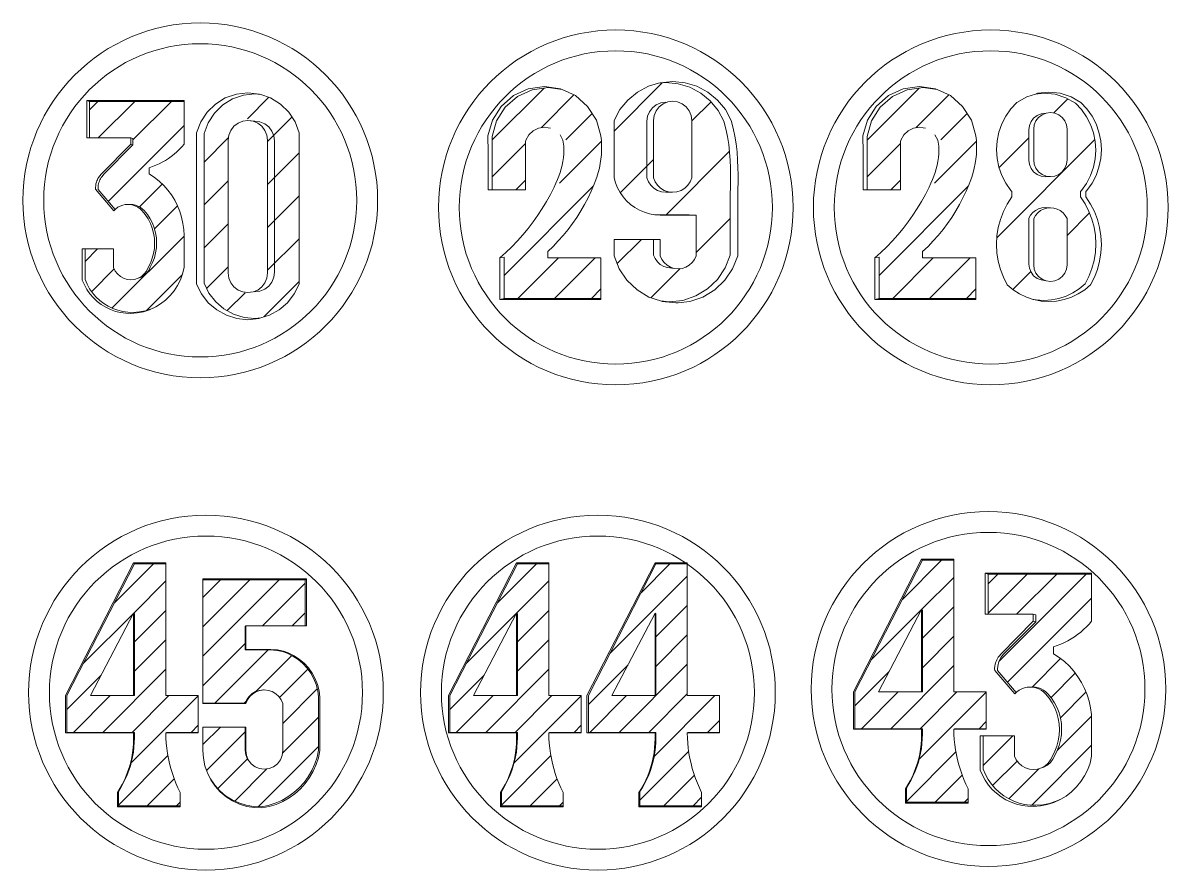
# Model space of a CAD drawing. Header units: inches. Extents: x 91 to 9019, y -381 to 2878.
# Drawn here: x 4517.8 to 4568.6, y 1369.2 to 1406.7 of the extents above; entities that cross this region are included whole.
import ezdxf

# ---------------------------------------------------------------- set-up
doc = ezdxf.new("R2010")
doc.units = ezdxf.units.IN
doc.header["$MEASUREMENT"] = 0

msp = doc.modelspace()

# ---------------------------------------------------------------- hatches: boundary and pattern name
at = {"lineweight": 20}
h = msp.add_hatch(dxfattribs=at)
h.set_pattern_fill('ANSI31', color=256, scale=9.218651)
h.set_pattern_definition([(45, (3903.2181, 1972.0265), (-0.8148213, 0.8148213), [])])
h.paths.add_polyline_path([(4543.443, 1396.283), (4541.086, 1396.283), (4541.086, 1396.56), (4541.326, 1396.79), (4541.557, 1397.029), (4541.778, 1397.278), (4541.988, 1397.535), (4542.188, 1397.801), (4542.377, 1398.075), (4542.554, 1398.356), (4542.719, 1398.645), (4542.873, 1398.94), (4543.014, 1399.241), (4543.143, 1399.548), (4543.186, 1399.667), (4543.259, 1399.859), (4543.321, 1400.055), (4543.374, 1400.254), (4543.415, 1400.455), (4543.447, 1400.658), (4543.467, 1400.863), (4543.477, 1401.068), (4543.477, 1401.273), (4543.465, 1401.478), (4543.443, 1401.683), (4543.245, 1402.378), (4542.857, 1402.989), (4542.313, 1403.465), (4541.722, 1403.737), (4541.104, 1403.826), (4540.395, 1403.724), (4539.745, 1403.424), (4539.205, 1402.953), (4538.822, 1402.348), (4538.626, 1401.66), (4538.632, 1400.943), (4538.632, 1399.295), (4540.108, 1399.295), (4540.108, 1401.462), (4540.247, 1401.722), (4540.438, 1401.909), (4540.676, 1402.028), (4540.94, 1402.069), (4541.104, 1402.042), (4541.204, 1402.028), (4541.208, 1402.026), (4541.365, 1402.001), (4541.602, 1401.883), (4541.791, 1401.699), (4541.915, 1401.465), (4541.962, 1401.205), (4541.962, 1401.038), (4541.954, 1400.871), (4541.939, 1400.705), (4541.914, 1400.539), (4541.883, 1400.375), (4541.843, 1400.213), (4541.795, 1400.052), (4541.74, 1399.894), (4541.677, 1399.74), (4541.606, 1399.588), (4541.528, 1399.414), (4541.367, 1399.095), (4541.194, 1398.781), (4541.01, 1398.475), (4540.814, 1398.175), (4540.608, 1397.883), (4540.39, 1397.599), (4540.162, 1397.324), (4539.924, 1397.057), (4539.676, 1396.799), (4539.418, 1396.551), (4539.152, 1396.312), (4539.152, 1394.488), (4543.443, 1394.488)])
h = msp.add_hatch(dxfattribs=at)
h.set_pattern_fill('ANSI31', color=256, scale=17)
h.set_pattern_definition([(45, (3592.4188, 2286.4693), (-1.502602, 1.502602), [])])
h.paths.add_polyline_path([(4549.174, 1399.189), (4549.182, 1399.318), (4549.191, 1399.635), (4549.193, 1399.952), (4549.187, 1400.27), (4549.172, 1400.587), (4549.146, 1400.959), (4549.107, 1401.306), (4549.051, 1401.651), (4548.98, 1401.993), (4548.893, 1402.332), (4548.635, 1402.812), (4548.288, 1403.233), (4547.866, 1403.578), (4547.385, 1403.835), (4546.864, 1403.993), (4546.321, 1404.046), (4545.994, 1404.014), (4545.549, 1403.879), (4545.063, 1403.62), (4544.637, 1403.271), (4544.287, 1402.846), (4544.027, 1402.361), (4544.027, 1399.829), (4544.09, 1399.601), (4544.178, 1399.381), (4544.291, 1399.173), (4544.426, 1398.979), (4544.583, 1398.801), (4544.758, 1398.642), (4544.951, 1398.504), (4545.157, 1398.389), (4545.376, 1398.297), (4545.603, 1398.231), (4545.837, 1398.191), (4545.874, 1398.189), (4547.348, 1398.189), (4547.66, 1398.178), (4547.66, 1396.374), (4547.589, 1396.215), (4547.487, 1396.074), (4547.357, 1395.957), (4547.206, 1395.869), (4547.04, 1395.816), (4546.867, 1395.797), (4546.693, 1395.816), (4546.39, 1395.85), (4546.226, 1395.903), (4546.076, 1395.99), (4545.948, 1396.105), (4545.846, 1396.245), (4545.776, 1396.403), (4545.776, 1397.096), (4544.027, 1397.096), (4544.027, 1396.374), (4544.253, 1395.801), (4544.597, 1395.29), (4545.043, 1394.865), (4545.57, 1394.547), (4546.083, 1394.373), (4546.462, 1394.332), (4547.069, 1394.398), (4547.646, 1394.593), (4548.169, 1394.909), (4548.61, 1395.329), (4548.951, 1395.836), (4549.174, 1396.403)])
h.paths.add_polyline_path([(4547.296, 1399.496), (4547.157, 1399.366), (4546.993, 1399.268), (4546.813, 1399.208), (4546.623, 1399.188), (4546.434, 1399.208), (4546.254, 1399.268), (4546.09, 1399.366), (4545.951, 1399.496), (4545.843, 1399.653), (4545.771, 1399.829), (4545.771, 1402.361), (4545.8, 1402.582), (4545.886, 1402.787), (4546.021, 1402.964), (4546.197, 1403.099), (4546.403, 1403.184), (4546.623, 1403.214), (4546.844, 1403.184), (4547.049, 1403.099), (4547.226, 1402.964), (4547.361, 1402.787), (4547.446, 1402.582), (4547.476, 1402.361), (4547.476, 1399.829), (4547.404, 1399.653)], flags=16)
h = msp.add_hatch(dxfattribs=at)
h.set_pattern_fill('ANSI31', color=256, scale=9.218651)
h.set_pattern_definition([(45, (3919.8319, 1972.0265), (-0.8148213, 0.8148213), [])])
h.paths.add_polyline_path([(4560.057, 1396.283), (4557.699, 1396.283), (4557.699, 1396.56), (4557.94, 1396.79), (4558.171, 1397.029), (4558.392, 1397.278), (4558.602, 1397.535), (4558.802, 1397.801), (4558.991, 1398.075), (4559.168, 1398.356), (4559.333, 1398.645), (4559.487, 1398.94), (4559.628, 1399.241), (4559.757, 1399.548), (4559.8, 1399.667), (4559.873, 1399.859), (4559.935, 1400.055), (4559.987, 1400.254), (4560.029, 1400.455), (4560.061, 1400.658), (4560.081, 1400.863), (4560.091, 1401.068), (4560.091, 1401.273), (4560.079, 1401.478), (4560.057, 1401.683), (4559.859, 1402.378), (4559.471, 1402.989), (4558.927, 1403.465), (4558.336, 1403.737), (4557.718, 1403.826), (4557.009, 1403.724), (4556.359, 1403.424), (4555.819, 1402.953), (4555.436, 1402.348), (4555.239, 1401.66), (4555.246, 1400.943), (4555.246, 1399.295), (4556.722, 1399.295), (4556.722, 1401.462), (4556.86, 1401.722), (4557.052, 1401.909), (4557.29, 1402.028), (4557.554, 1402.069), (4557.718, 1402.042), (4557.817, 1402.028), (4557.822, 1402.026), (4557.979, 1402.001), (4558.215, 1401.883), (4558.405, 1401.699), (4558.529, 1401.465), (4558.576, 1401.205), (4558.576, 1401.038), (4558.568, 1400.871), (4558.552, 1400.705), (4558.528, 1400.539), (4558.496, 1400.375), (4558.456, 1400.213), (4558.409, 1400.052), (4558.353, 1399.894), (4558.29, 1399.74), (4558.22, 1399.588), (4558.142, 1399.414), (4557.981, 1399.095), (4557.808, 1398.781), (4557.624, 1398.475), (4557.428, 1398.175), (4557.221, 1397.883), (4557.004, 1397.599), (4556.776, 1397.324), (4556.538, 1397.057), (4556.29, 1396.799), (4556.032, 1396.551), (4555.766, 1396.312), (4555.766, 1394.488), (4560.057, 1394.488)])
h = msp.add_hatch(dxfattribs=at)
h.set_pattern_fill('ANSI31', color=256, scale=17)
h.set_pattern_definition([(45, (3596.1086, 2286.5049), (-1.502602, 1.502602), [])])
h.paths.add_polyline_path([(4564.697, 1399.216), (4564.741, 1399.264), (4564.963, 1399.581), (4565.139, 1399.925), (4565.268, 1400.29), (4565.346, 1400.669), (4565.372, 1401.054), (4565.346, 1401.44), (4565.268, 1401.819), (4565.139, 1402.184), (4564.963, 1402.528), (4564.741, 1402.845), (4564.479, 1403.129), (4564.044, 1403.373), (4563.568, 1403.524), (4563.072, 1403.575), (4562.696, 1403.536), (4562.313, 1403.415), (4561.874, 1403.168), (4561.609, 1402.881), (4561.386, 1402.561), (4561.207, 1402.214), (4561.078, 1401.845), (4560.999, 1401.463), (4560.972, 1401.073), (4560.999, 1400.684), (4561.078, 1400.301), (4561.207, 1399.933), (4561.386, 1399.586), (4561.609, 1399.266), (4561.654, 1399.217), (4561.654, 1398.979), (4561.45, 1398.665), (4561.281, 1398.331), (4561.147, 1397.982), (4561.05, 1397.62), (4560.992, 1397.251), (4560.972, 1396.877), (4560.992, 1396.503), (4561.05, 1396.134), (4561.147, 1395.772), (4561.281, 1395.423), (4561.45, 1395.089), (4561.71, 1394.871), (4561.995, 1394.687), (4562.301, 1394.54), (4562.596, 1394.443), (4562.736, 1394.416), (4563.072, 1394.394), (4563.407, 1394.416), (4563.737, 1394.48), (4564.056, 1394.585), (4564.359, 1394.73), (4564.642, 1394.912), (4564.898, 1395.129), (4565.066, 1395.459), (4565.199, 1395.805), (4565.295, 1396.163), (4565.352, 1396.529), (4565.372, 1396.899), (4565.352, 1397.269), (4565.295, 1397.635), (4565.199, 1397.993), (4565.066, 1398.339), (4564.898, 1398.669), (4564.697, 1398.98)])
h.paths.add_polyline_path([(4563.662, 1398.442), (4563.799, 1398.371), (4563.92, 1398.275), (4564.021, 1398.158), (4564.097, 1398.023), (4564.097, 1395.976), (4564.072, 1395.785), (4563.999, 1395.608), (4563.881, 1395.455), (4563.729, 1395.338), (4563.551, 1395.264), (4563.36, 1395.239), (4563.169, 1395.264), (4562.947, 1395.301), (4562.771, 1395.374), (4562.619, 1395.49), (4562.503, 1395.642), (4562.43, 1395.818), (4562.405, 1396.007), (4562.405, 1398.034), (4562.481, 1398.167), (4562.581, 1398.283), (4562.701, 1398.378), (4562.837, 1398.449), (4562.983, 1398.492), (4563.136, 1398.507), (4563.36, 1398.501), (4563.514, 1398.486)], flags=16)
h.paths.add_polyline_path([(4563.551, 1399.904), (4563.36, 1399.879), (4563.136, 1399.871), (4562.947, 1399.896), (4562.771, 1399.969), (4562.619, 1400.085), (4562.503, 1400.237), (4562.43, 1400.413), (4562.405, 1400.602), (4562.405, 1401.953), (4562.43, 1402.142), (4562.503, 1402.318), (4562.619, 1402.47), (4562.771, 1402.586), (4562.947, 1402.659), (4563.169, 1402.694), (4563.36, 1402.719), (4563.551, 1402.694), (4563.729, 1402.62), (4563.881, 1402.503), (4563.999, 1402.35), (4564.072, 1402.172), (4564.097, 1401.981), (4564.097, 1400.616), (4564.072, 1400.425), (4563.999, 1400.248), (4563.881, 1400.095), (4563.729, 1399.978)], flags=16)
h = msp.add_hatch(dxfattribs=at)
h.set_pattern_fill('ANSI31', color=256, scale=9.218651)
h.set_pattern_definition([(45, (3985.5175, 1944.7655), (-0.8148213, 0.8148213), [])])
h.paths.add_polyline_path([(4524.971, 1403.211), (4520.787, 1403.211), (4520.787, 1401.59), (4522.612, 1401.59), (4522.711, 1401.562), (4522.711, 1401.287), (4521.42, 1399.983), (4521.34, 1399.89), (4521.304, 1399.839), (4521.273, 1399.787), (4521.245, 1399.732), (4521.221, 1399.675), (4521.201, 1399.616), (4521.185, 1399.557), (4521.173, 1399.496), (4521.163, 1399.374), (4521.164, 1399.312), (4521.922, 1398.428), (4521.947, 1398.452), (4522.042, 1398.521), (4522.145, 1398.576), (4522.256, 1398.616), (4522.37, 1398.64), (4522.487, 1398.648), (4522.587, 1398.648), (4522.703, 1398.64), (4522.817, 1398.616), (4522.926, 1398.576), (4523.028, 1398.522), (4523.122, 1398.454), (4523.206, 1398.373), (4523.347, 1398.2), (4523.469, 1398.012), (4523.571, 1397.813), (4523.652, 1397.605), (4523.71, 1397.389), (4523.746, 1397.168), (4523.759, 1396.945), (4523.748, 1396.721), (4523.714, 1396.5), (4523.657, 1396.284), (4523.578, 1396.074), (4523.478, 1395.875), (4523.406, 1395.727), (4523.306, 1395.596), (4523.182, 1395.489), (4523.039, 1395.408), (4522.943, 1395.376), (4522.784, 1395.326), (4522.619, 1395.309), (4522.454, 1395.326), (4522.296, 1395.376), (4522.151, 1395.457), (4522.026, 1395.566), (4521.925, 1395.698), (4521.853, 1395.847), (4521.853, 1396.68), (4520.585, 1396.68), (4520.585, 1395.325), (4520.675, 1395.114), (4520.787, 1394.913), (4520.918, 1394.725), (4521.069, 1394.551), (4521.236, 1394.394), (4521.419, 1394.255), (4521.615, 1394.135), (4521.822, 1394.036), (4522.038, 1393.959), (4522.261, 1393.904), (4522.489, 1393.873), (4522.718, 1393.865), (4522.995, 1393.888), (4523.267, 1393.942), (4523.531, 1394.027), (4523.726, 1394.116), (4523.936, 1394.241), (4524.158, 1394.412), (4524.359, 1394.607), (4524.537, 1394.824), (4524.689, 1395.059), (4524.813, 1395.31), (4524.908, 1395.574), (4524.971, 1395.847), (4524.971, 1397.265), (4524.96, 1397.538), (4524.925, 1397.809), (4524.867, 1398.076), (4524.786, 1398.337), (4524.683, 1398.59), (4524.559, 1398.833), (4524.415, 1399.065), (4524.252, 1399.284), (4524.07, 1399.488), (4523.871, 1399.675), (4523.658, 1399.845), (4523.43, 1399.996), (4523.43, 1400.274), (4523.579, 1400.323), (4523.726, 1400.38), (4523.869, 1400.444), (4524.009, 1400.515), (4524.146, 1400.593), (4524.278, 1400.678), (4524.406, 1400.769), (4524.53, 1400.866), (4524.648, 1400.969), (4524.762, 1401.078), (4524.869, 1401.193), (4524.971, 1401.312)])
h = msp.add_hatch(dxfattribs=at)
h.set_pattern_fill('ANSI31', color=256, scale=10.758676)
h.set_pattern_definition([(45, (3733.8515, 2065.3552), (-0.9509416, 0.9509416), [])])
h.paths.add_polyline_path([(4525.863, 1401.787), (4525.863, 1395.157), (4526.077, 1394.722), (4526.375, 1394.339), (4526.743, 1394.023), (4527.168, 1393.788), (4527.631, 1393.643), (4528.114, 1393.594), (4528.379, 1393.621), (4528.758, 1393.739), (4529.187, 1393.977), (4529.559, 1394.296), (4529.859, 1394.683), (4530.076, 1395.122), (4530.076, 1401.818), (4529.895, 1402.301), (4529.614, 1402.734), (4529.244, 1403.094), (4528.804, 1403.365), (4528.372, 1403.513), (4528.114, 1403.542), (4527.606, 1403.486), (4527.122, 1403.32), (4526.687, 1403.052), (4526.321, 1402.695), (4526.041, 1402.266)])
h.paths.add_polyline_path([(4528.675, 1395.192), (4527.933, 1394.622), (4527.01, 1395.004), (4526.93, 1395.612), (4526.93, 1401.913), (4527.672, 1402.482), (4528.016, 1402.34), (4528.406, 1402.295), (4528.675, 1401.646)], flags=16)
h = msp.add_hatch(dxfattribs=at)
h.set_pattern_fill('ANSI31', color=256, scale=7.374921)
h.set_pattern_definition([(45, (4002.5549, 1813.8209), (-0.651857, 0.651857), [])])
h.paths.add_polyline_path([(4559.082, 1382.886), (4557.689, 1382.886), (4554.698, 1377.061), (4554.698, 1375.427), (4557.689, 1375.427), (4557.689, 1375.183), (4557.685, 1374.974), (4557.67, 1374.765), (4557.645, 1374.557), (4557.609, 1374.351), (4557.564, 1374.147), (4557.509, 1373.945), (4557.445, 1373.746), (4557.37, 1373.55), (4557.286, 1373.359), (4557.193, 1373.171), (4557.091, 1372.989), (4556.981, 1372.811), (4556.981, 1372.181), (4559.718, 1372.181), (4559.718, 1372.763), (4559.619, 1372.969), (4559.528, 1373.178), (4559.444, 1373.391), (4559.37, 1373.607), (4559.303, 1373.826), (4559.246, 1374.047), (4559.196, 1374.27), (4559.156, 1374.495), (4559.124, 1374.721), (4559.101, 1374.949), (4559.087, 1375.177), (4559.082, 1375.427), (4560.513, 1375.427), (4560.513, 1377.055), (4559.082, 1377.055)])
h.paths.add_polyline_path([(4557.651, 1380.711), (4557.689, 1380.682), (4557.689, 1377.061), (4557.651, 1377.055), (4555.744, 1377.055)], flags=16)
h = msp.add_hatch(dxfattribs=at)
h.set_pattern_fill('ANSI31', color=256, scale=7.374921)
h.set_pattern_definition([(45, (3967.6393, 1813.6606), (-0.651857, 0.651857), [])])
h.paths.add_polyline_path([(4524.167, 1382.726), (4522.773, 1382.726), (4519.782, 1376.901), (4519.782, 1375.267), (4522.773, 1375.267), (4522.774, 1375.023), (4522.769, 1374.814), (4522.754, 1374.605), (4522.729, 1374.397), (4522.694, 1374.191), (4522.649, 1373.987), (4522.594, 1373.785), (4522.529, 1373.586), (4522.455, 1373.39), (4522.371, 1373.198), (4522.278, 1373.011), (4522.176, 1372.828), (4522.065, 1372.651), (4522.065, 1372.021), (4524.803, 1372.021), (4524.803, 1372.603), (4524.703, 1372.808), (4524.612, 1373.018), (4524.529, 1373.231), (4524.454, 1373.447), (4524.388, 1373.665), (4524.33, 1373.886), (4524.281, 1374.11), (4524.24, 1374.335), (4524.209, 1374.561), (4524.186, 1374.788), (4524.172, 1375.016), (4524.166, 1375.267), (4525.597, 1375.267), (4525.597, 1376.895), (4524.167, 1376.895)])
h.paths.add_polyline_path([(4522.736, 1380.551), (4522.773, 1380.522), (4522.773, 1376.901), (4522.736, 1376.895), (4520.828, 1376.895)], flags=16)
h = msp.add_hatch(dxfattribs=at)
h.set_pattern_fill('ANSI31', color=256, scale=7.374921)
h.set_pattern_definition([(45, (3984.6081, 1813.6606), (-0.651857, 0.651857), [])])
h.paths.add_polyline_path([(4541.135, 1382.726), (4539.742, 1382.726), (4536.751, 1376.901), (4536.751, 1375.267), (4539.742, 1375.267), (4539.743, 1375.023), (4539.738, 1374.814), (4539.723, 1374.605), (4539.698, 1374.397), (4539.663, 1374.191), (4539.618, 1373.987), (4539.563, 1373.785), (4539.498, 1373.586), (4539.423, 1373.39), (4539.34, 1373.198), (4539.247, 1373.011), (4539.145, 1372.828), (4539.034, 1372.651), (4539.034, 1372.021), (4541.771, 1372.021), (4541.771, 1372.603), (4541.672, 1372.808), (4541.581, 1373.018), (4541.498, 1373.231), (4541.423, 1373.447), (4541.357, 1373.665), (4541.299, 1373.886), (4541.25, 1374.11), (4541.209, 1374.335), (4541.178, 1374.561), (4541.155, 1374.788), (4541.141, 1375.016), (4541.135, 1375.267), (4542.566, 1375.267), (4542.566, 1376.895), (4541.135, 1376.895)])
h.paths.add_polyline_path([(4539.705, 1380.551), (4539.742, 1380.522), (4539.742, 1376.901), (4539.705, 1376.895), (4537.797, 1376.895)], flags=16)
h = msp.add_hatch(dxfattribs=at)
h.set_pattern_fill('ANSI31', color=256, scale=7.374921)
h.set_pattern_definition([(45, (3219.1658, 846.7434), (-0.65185705, 0.65185705), [])])
h.paths.add_polyline_path([(4547.272, 1382.726), (4545.879, 1382.726), (4542.888, 1376.901), (4542.888, 1375.267), (4545.879, 1375.267), (4545.88, 1375.023), (4545.875, 1374.814), (4545.86, 1374.605), (4545.835, 1374.397), (4545.8, 1374.191), (4545.754, 1373.987), (4545.699, 1373.785), (4545.635, 1373.586), (4545.56, 1373.39), (4545.477, 1373.198), (4545.384, 1373.011), (4545.282, 1372.828), (4545.171, 1372.651), (4545.171, 1372.021), (4547.908, 1372.021), (4547.908, 1372.603), (4547.809, 1372.808), (4547.718, 1373.018), (4547.635, 1373.231), (4547.56, 1373.447), (4547.494, 1373.665), (4547.436, 1373.886), (4547.387, 1374.11), (4547.346, 1374.335), (4547.314, 1374.561), (4547.292, 1374.788), (4547.278, 1375.016), (4547.272, 1375.267), (4548.703, 1375.267), (4548.703, 1376.895), (4547.272, 1376.895)])
h.paths.add_polyline_path([(4545.842, 1380.551), (4545.879, 1380.522), (4545.879, 1376.901), (4545.842, 1376.895), (4543.934, 1376.895)], flags=16)
h = msp.add_hatch(dxfattribs=at)
h.set_pattern_fill('ANSI31', color=256, scale=7.374921)
h.set_pattern_definition([(45, (3219.968, 846.9038), (-0.65185705, 0.65185705), [])])
h.paths.add_polyline_path([(4565.187, 1382.273), (4560.604, 1382.273), (4560.604, 1380.498), (4562.603, 1380.498), (4562.712, 1380.466), (4562.712, 1380.165), (4561.297, 1378.738), (4561.209, 1378.636), (4561.171, 1378.58), (4561.136, 1378.522), (4561.106, 1378.462), (4561.08, 1378.4), (4561.058, 1378.336), (4561.04, 1378.271), (4561.027, 1378.205), (4561.016, 1378.07), (4561.017, 1378.003), (4561.848, 1377.034), (4561.875, 1377.06), (4561.979, 1377.136), (4562.092, 1377.196), (4562.213, 1377.24), (4562.338, 1377.266), (4562.466, 1377.275), (4562.576, 1377.276), (4562.703, 1377.267), (4562.827, 1377.24), (4562.947, 1377.197), (4563.059, 1377.137), (4563.162, 1377.063), (4563.254, 1376.975), (4563.408, 1376.784), (4563.542, 1376.579), (4563.654, 1376.361), (4563.742, 1376.133), (4563.806, 1375.896), (4563.845, 1375.654), (4563.859, 1375.41), (4563.847, 1375.165), (4563.81, 1374.923), (4563.748, 1374.686), (4563.661, 1374.457), (4563.551, 1374.238), (4563.473, 1374.076), (4563.364, 1373.933), (4563.227, 1373.815), (4563.07, 1373.727), (4562.965, 1373.692), (4562.792, 1373.637), (4562.611, 1373.619), (4562.43, 1373.637), (4562.257, 1373.692), (4562.098, 1373.78), (4561.961, 1373.899), (4561.85, 1374.044), (4561.771, 1374.207), (4561.771, 1375.12), (4560.383, 1375.12), (4560.383, 1373.636), (4560.482, 1373.404), (4560.604, 1373.185), (4560.748, 1372.978), (4560.913, 1372.788), (4561.096, 1372.616), (4561.296, 1372.463), (4561.511, 1372.332), (4561.738, 1372.224), (4561.975, 1372.139), (4562.219, 1372.08), (4562.468, 1372.045), (4562.72, 1372.037), (4563.023, 1372.062), (4563.321, 1372.121), (4563.61, 1372.214), (4563.824, 1372.311), (4564.053, 1372.449), (4564.296, 1372.636), (4564.517, 1372.849), (4564.712, 1373.086), (4564.878, 1373.344), (4565.014, 1373.62), (4565.117, 1373.909), (4565.187, 1374.207), (4565.187, 1375.761), (4565.175, 1376.059), (4565.136, 1376.356), (4565.073, 1376.648), (4564.984, 1376.934), (4564.872, 1377.211), (4564.736, 1377.478), (4564.578, 1377.732), (4564.399, 1377.972), (4564.2, 1378.195), (4563.982, 1378.4), (4563.748, 1378.586), (4563.499, 1378.752), (4563.499, 1379.056), (4563.662, 1379.11), (4563.823, 1379.173), (4563.98, 1379.243), (4564.134, 1379.321), (4564.283, 1379.406), (4564.428, 1379.499), (4564.568, 1379.598), (4564.704, 1379.705), (4564.834, 1379.818), (4564.958, 1379.937), (4565.076, 1380.063), (4565.187, 1380.194)])
h = msp.add_hatch(dxfattribs=at)
h.set_pattern_fill('ANSI31', color=256, scale=7.374921)
h.set_pattern_definition([(45, (3218.203, 846.7434), (-0.65185705, 0.65185705), [])])
h.paths.add_polyline_path([(4530.43, 1378.11), (4530.241, 1378.315), (4530.029, 1378.495), (4529.796, 1378.648), (4529.546, 1378.771), (4529.329, 1378.846), (4529.077, 1378.899), (4528.778, 1378.92), (4527.68, 1378.92), (4527.68, 1379.982), (4530.341, 1379.982), (4530.341, 1382.024), (4525.806, 1382.024), (4525.806, 1376.555), (4527.68, 1376.555), (4527.753, 1376.718), (4527.858, 1376.863), (4527.991, 1376.983), (4528.145, 1377.072), (4528.315, 1377.128), (4528.512, 1377.148), (4528.709, 1377.127), (4528.881, 1377.072), (4529.038, 1376.981), (4529.172, 1376.86), (4529.278, 1376.714), (4529.351, 1376.549), (4529.351, 1374.459), (4529.323, 1374.247), (4529.241, 1374.049), (4529.11, 1373.879), (4528.94, 1373.748), (4528.742, 1373.666), (4528.53, 1373.638), (4528.317, 1373.666), (4528.119, 1373.748), (4527.933, 1373.891), (4527.789, 1374.079), (4527.708, 1374.275), (4527.68, 1374.486), (4527.68, 1375.504), (4525.806, 1375.504), (4525.806, 1374.459), (4525.828, 1374.121), (4525.896, 1373.79), (4525.994, 1373.505), (4526.145, 1373.206), (4526.335, 1372.929), (4526.56, 1372.68), (4526.816, 1372.463), (4527.098, 1372.283), (4527.402, 1372.141), (4527.723, 1372.041), (4528.053, 1371.985), (4528.388, 1371.973), (4528.702, 1372.034), (4529.006, 1372.129), (4529.299, 1372.255), (4529.577, 1372.412), (4529.837, 1372.597), (4530.076, 1372.809), (4530.29, 1373.045), (4530.479, 1373.302), (4530.639, 1373.578), (4530.769, 1373.87), (4530.867, 1374.173), (4530.932, 1374.486), (4530.932, 1376.555), (4530.931, 1376.834), (4530.896, 1377.11), (4530.827, 1377.38), (4530.725, 1377.639), (4530.592, 1377.884)])

# ---------------------------------------------------------------- linework, layer by layer
for p, q in [((4520.669, 1403.255), (4520.669, 1401.59)), ((4520.787, 1403.211), (4520.787, 1401.59)), ((4520.669, 1401.59), (4520.787, 1401.59)), ((4520.787, 1401.59), (4522.612, 1401.59)), ((4522.612, 1401.59), (4522.711, 1401.562)), ((4522.711, 1401.562), (4522.711, 1401.287)), ((4563.206, 1398.486), (4563.058, 1398.442)), ((4563.36, 1398.501), (4563.206, 1398.486)), ((4522.943, 1395.376), (4522.784, 1395.326)), ((4557.689, 1382.886), (4559.082, 1382.886)), ((4522.773, 1382.726), (4524.167, 1382.726)), ((4539.742, 1382.726), (4541.135, 1382.726)), ((4545.879, 1382.726), (4547.272, 1382.726)), ((4560.475, 1382.322), (4560.475, 1380.498)), ((4560.604, 1382.273), (4560.604, 1380.498)), ((4530.341, 1382.024), (4530.341, 1379.982)), ((4522.736, 1376.895), (4522.736, 1380.551)), ((4539.705, 1376.895), (4539.705, 1380.551)), ((4545.842, 1376.895), (4545.842, 1380.551)), ((4557.651, 1377.055), (4557.651, 1380.711)), ((4560.475, 1380.498), (4560.604, 1380.498)), ((4560.604, 1380.498), (4562.603, 1380.498)), ((4562.603, 1380.498), (4562.712, 1380.466)), ((4562.712, 1380.466), (4562.712, 1380.165)), ((4527.709, 1379.982), (4527.709, 1378.937)), ((4528.53, 1377.146), (4528.709, 1377.127)), ((4528.709, 1377.127), (4528.881, 1377.072)), ((4528.881, 1377.072), (4529.038, 1376.981)), ((4529.038, 1376.981), (4529.172, 1376.86)), ((4529.172, 1376.86), (4529.278, 1376.714)), ((4529.278, 1376.714), (4529.351, 1376.549)), ((4525.806, 1376.555), (4527.68, 1376.555)), ((4529.351, 1376.549), (4529.351, 1374.459)), ((4529.323, 1374.247), (4529.241, 1374.049)), ((4529.351, 1374.459), (4529.323, 1374.247)), ((4528.119, 1373.748), (4527.949, 1373.879)), ((4528.317, 1373.666), (4528.119, 1373.748)), ((4528.53, 1373.638), (4528.317, 1373.666)), ((4528.742, 1373.666), (4528.53, 1373.638)), ((4528.94, 1373.748), (4528.742, 1373.666)), ((4529.11, 1373.879), (4528.94, 1373.748)), ((4529.241, 1374.049), (4529.11, 1373.879)), ((4562.965, 1373.692), (4562.792, 1373.637))]:
    msp.add_line(p, q, dxfattribs=at)
for points in [[(4545.549, 1403.879), (4545.994, 1404.014), (4546.076, 1404.039), (4546.624, 1404.093), (4547.172, 1404.039), (4547.698, 1403.879), (4548.184, 1403.62), (4548.61, 1403.271), (4548.96, 1402.846), (4549.221, 1402.361), (4549.308, 1402.019), (4549.38, 1401.674), (4549.437, 1401.325), (4549.477, 1400.975), (4549.503, 1400.599), (4549.517, 1400.279), (4549.524, 1399.958), (4549.522, 1399.638), (4549.512, 1399.317), (4549.505, 1399.188), (4549.505, 1396.374), (4549.279, 1395.801), (4548.935, 1395.29), (4548.489, 1394.865), (4547.962, 1394.547), (4547.378, 1394.349), (4546.867, 1394.293)], [(4538.444, 1399.295), (4538.444, 1400.96), (4538.437, 1401.683), (4538.635, 1402.378), (4539.023, 1402.989), (4539.567, 1403.465), (4540.224, 1403.767), (4540.94, 1403.871), (4541.656, 1403.767), (4541.722, 1403.737), (4542.313, 1403.465), (4542.857, 1402.989), (4543.245, 1402.378), (4543.443, 1401.683), (4543.465, 1401.478), (4543.477, 1401.273), (4543.477, 1401.068), (4543.467, 1400.863), (4543.447, 1400.658), (4543.415, 1400.455), (4543.374, 1400.254), (4543.321, 1400.055), (4543.259, 1399.859), (4543.186, 1399.667), (4543.143, 1399.548), (4543.014, 1399.241), (4542.873, 1398.94), (4542.719, 1398.645), (4542.554, 1398.356), (4542.377, 1398.075), (4542.188, 1397.801), (4541.988, 1397.535), (4541.778, 1397.278), (4541.557, 1397.029), (4541.326, 1396.79), (4541.086, 1396.56), (4541.086, 1396.283), (4543.443, 1396.283), (4543.443, 1394.488), (4543.443, 1394.441), (4538.968, 1394.441)], [(4538.632, 1399.295), (4538.632, 1400.943), (4538.626, 1401.66), (4538.822, 1402.348), (4539.205, 1402.953), (4539.745, 1403.424), (4540.395, 1403.724), (4541.104, 1403.826), (4541.722, 1403.737)], [(4545.549, 1403.879), (4545.063, 1403.62), (4544.637, 1403.271), (4544.287, 1402.846), (4544.027, 1402.361), (4544.027, 1399.829), (4544.09, 1399.601), (4544.178, 1399.381), (4544.291, 1399.173), (4544.426, 1398.979), (4544.583, 1398.801), (4544.758, 1398.642), (4544.951, 1398.504), (4545.157, 1398.389), (4545.376, 1398.297), (4545.603, 1398.231), (4545.837, 1398.191), (4545.874, 1398.189), (4546.073, 1398.178), (4547.66, 1398.178)], [(4546.083, 1394.373), (4546.462, 1394.332), (4547.069, 1394.398), (4547.646, 1394.593), (4548.169, 1394.909), (4548.61, 1395.329), (4548.951, 1395.836), (4549.174, 1396.403), (4549.174, 1399.189), (4549.182, 1399.318), (4549.191, 1399.635), (4549.193, 1399.952), (4549.187, 1400.27), (4549.172, 1400.587), (4549.146, 1400.959), (4549.107, 1401.306), (4549.051, 1401.651), (4548.98, 1401.993), (4548.893, 1402.332), (4548.635, 1402.812), (4548.288, 1403.233), (4547.866, 1403.578), (4547.385, 1403.835), (4546.864, 1403.993), (4546.321, 1404.046), (4545.994, 1404.014)], [(4555.058, 1399.295), (4555.058, 1400.96), (4555.051, 1401.683), (4555.249, 1402.378), (4555.636, 1402.989), (4556.181, 1403.465), (4556.838, 1403.767), (4557.554, 1403.871), (4558.27, 1403.767), (4558.336, 1403.737), (4558.927, 1403.465), (4559.471, 1402.989), (4559.859, 1402.378), (4560.057, 1401.683), (4560.079, 1401.478), (4560.091, 1401.273), (4560.091, 1401.068), (4560.081, 1400.863), (4560.061, 1400.658), (4560.029, 1400.455), (4559.987, 1400.254), (4559.935, 1400.055), (4559.873, 1399.859), (4559.8, 1399.667), (4559.757, 1399.548), (4559.628, 1399.241), (4559.487, 1398.94), (4559.333, 1398.645), (4559.168, 1398.356), (4558.991, 1398.075), (4558.802, 1397.801), (4558.602, 1397.535), (4558.392, 1397.278), (4558.171, 1397.029), (4557.94, 1396.79), (4557.699, 1396.56), (4557.699, 1396.283), (4560.057, 1396.283), (4560.057, 1394.488), (4560.057, 1394.441), (4555.582, 1394.441)], [(4555.246, 1399.295), (4555.246, 1400.943), (4555.239, 1401.66), (4555.436, 1402.348), (4555.819, 1402.953), (4556.359, 1403.424), (4557.009, 1403.724), (4557.718, 1403.826), (4558.336, 1403.737)], [(4561.654, 1398.979), (4561.654, 1399.217), (4561.609, 1399.266), (4561.386, 1399.586), (4561.207, 1399.933), (4561.078, 1400.301), (4560.999, 1400.684), (4560.972, 1401.073), (4560.999, 1401.463), (4561.078, 1401.845), (4561.207, 1402.214), (4561.386, 1402.561), (4561.609, 1402.881), (4561.874, 1403.168), (4562.313, 1403.415), (4562.696, 1403.536), (4562.794, 1403.567)], [(4562.596, 1394.443), (4562.736, 1394.416), (4563.072, 1394.394), (4563.407, 1394.416), (4563.737, 1394.48), (4564.056, 1394.585), (4564.359, 1394.73), (4564.642, 1394.912), (4564.898, 1395.129), (4565.066, 1395.459), (4565.199, 1395.805), (4565.295, 1396.163), (4565.352, 1396.529), (4565.372, 1396.899), (4565.352, 1397.269), (4565.295, 1397.635), (4565.199, 1397.993), (4565.066, 1398.339), (4564.898, 1398.669), (4564.697, 1398.98), (4564.697, 1399.216), (4564.741, 1399.264), (4564.963, 1399.581), (4565.139, 1399.925), (4565.268, 1400.29), (4565.346, 1400.669), (4565.372, 1401.054), (4565.346, 1401.44), (4565.268, 1401.819), (4565.139, 1402.184), (4564.963, 1402.528), (4564.741, 1402.845), (4564.479, 1403.129), (4564.044, 1403.373), (4563.568, 1403.524), (4563.072, 1403.575), (4562.696, 1403.536)], [(4564.936, 1398.979), (4564.936, 1399.217), (4564.981, 1399.266), (4565.205, 1399.586), (4565.383, 1399.933), (4565.513, 1400.301), (4565.592, 1400.684), (4565.618, 1401.073), (4565.592, 1401.463), (4565.513, 1401.845), (4565.383, 1402.214), (4565.205, 1402.561), (4564.981, 1402.881), (4564.716, 1403.168), (4564.277, 1403.415), (4563.796, 1403.567), (4563.295, 1403.619), (4562.794, 1403.567)], [(4524.158, 1394.412), (4524.359, 1394.607), (4524.537, 1394.824), (4524.689, 1395.059), (4524.813, 1395.31), (4524.908, 1395.574), (4524.971, 1395.847), (4524.971, 1397.265), (4524.96, 1397.538), (4524.925, 1397.809), (4524.867, 1398.076), (4524.786, 1398.337), (4524.683, 1398.59), (4524.559, 1398.833), (4524.415, 1399.065), (4524.252, 1399.284), (4524.07, 1399.488), (4523.871, 1399.675), (4523.658, 1399.845), (4523.43, 1399.996), (4523.43, 1400.274), (4523.579, 1400.323), (4523.726, 1400.38), (4523.869, 1400.444), (4524.009, 1400.515), (4524.146, 1400.593), (4524.278, 1400.678), (4524.406, 1400.769), (4524.53, 1400.866), (4524.648, 1400.969), (4524.762, 1401.078), (4524.869, 1401.193), (4524.971, 1401.312), (4524.971, 1403.211)], [(4528.379, 1393.621), (4528.114, 1393.594), (4527.631, 1393.643), (4527.168, 1393.788), (4526.743, 1394.023), (4526.375, 1394.339), (4526.077, 1394.722), (4525.863, 1395.157), (4525.863, 1401.787), (4526.041, 1402.266), (4526.321, 1402.695), (4526.687, 1403.052), (4527.122, 1403.32), (4527.606, 1403.486), (4528.114, 1403.542), (4528.372, 1403.513)], [(4546.321, 1403.176), (4546.103, 1403.147), (4545.899, 1403.063), (4545.724, 1402.929), (4545.59, 1402.754), (4545.506, 1402.55), (4545.477, 1402.332), (4545.477, 1399.824), (4545.548, 1399.65), (4545.655, 1399.495), (4545.793, 1399.366), (4545.955, 1399.269), (4546.133, 1399.209), (4546.321, 1399.189), (4546.623, 1399.188), (4546.813, 1399.208), (4546.993, 1399.268), (4547.157, 1399.366), (4547.296, 1399.496), (4547.404, 1399.653), (4547.476, 1399.829), (4547.476, 1402.361)], [(4547.476, 1402.361), (4547.446, 1402.582), (4547.361, 1402.787), (4547.226, 1402.964), (4547.049, 1403.099), (4546.844, 1403.184), (4546.623, 1403.214), (4546.403, 1403.184), (4546.197, 1403.099), (4546.021, 1402.964), (4545.886, 1402.787), (4545.8, 1402.582), (4545.771, 1402.361), (4545.771, 1399.829), (4545.843, 1399.653), (4545.951, 1399.496), (4546.09, 1399.366), (4546.254, 1399.268), (4546.434, 1399.208), (4546.623, 1399.188)], [(4563.169, 1402.694), (4562.991, 1402.62), (4562.838, 1402.503), (4562.721, 1402.35), (4562.647, 1402.172), (4562.622, 1401.981), (4562.622, 1400.616), (4562.647, 1400.425), (4562.721, 1400.248), (4562.838, 1400.095), (4562.991, 1399.978), (4563.169, 1399.904), (4563.36, 1399.879)], [(4528.114, 1394.779), (4528.337, 1394.808), (4528.546, 1394.894), (4528.725, 1395.032), (4528.862, 1395.211), (4528.948, 1395.419), (4528.978, 1395.643), (4528.978, 1401.465), (4528.948, 1401.688), (4528.862, 1401.897), (4528.725, 1402.076), (4528.546, 1402.213), (4528.337, 1402.299), (4528.114, 1402.329), (4527.803, 1402.364), (4527.577, 1402.335), (4527.366, 1402.248), (4527.186, 1402.109), (4527.047, 1401.928), (4526.96, 1401.718), (4526.93, 1401.492), (4526.93, 1395.612)], [(4526.93, 1395.612), (4526.96, 1395.387), (4527.047, 1395.176), (4527.186, 1394.995), (4527.366, 1394.857), (4527.577, 1394.77), (4527.803, 1394.74), (4528.029, 1394.77), (4528.239, 1394.857), (4528.42, 1394.995), (4528.559, 1395.176), (4528.646, 1395.387), (4528.675, 1395.612), (4528.675, 1401.492), (4528.646, 1401.718), (4528.559, 1401.928), (4528.42, 1402.109), (4528.239, 1402.248), (4528.029, 1402.335), (4527.803, 1402.364)], [(4538.444, 1399.295), (4538.633, 1399.295), (4540.109, 1399.295), (4540.109, 1401.415), (4540.123, 1401.489), (4540.248, 1401.724), (4540.439, 1401.911), (4540.678, 1402.03), (4540.942, 1402.071), (4541.106, 1402.044), (4541.206, 1402.03), (4541.21, 1402.028)], [(4555.058, 1399.295), (4555.246, 1399.295), (4556.723, 1399.295), (4556.723, 1401.415), (4556.737, 1401.489), (4556.862, 1401.724), (4557.053, 1401.911), (4557.292, 1402.03), (4557.556, 1402.071), (4557.72, 1402.044), (4557.82, 1402.03), (4557.824, 1402.028)], [(4522.612, 1401.59), (4522.612, 1401.312), (4522.711, 1401.287), (4521.42, 1399.983), (4521.34, 1399.89), (4521.304, 1399.839), (4521.273, 1399.787), (4521.245, 1399.732), (4521.221, 1399.675), (4521.201, 1399.616), (4521.185, 1399.557), (4521.173, 1399.496), (4521.163, 1399.374), (4521.164, 1399.312), (4521.922, 1398.428)], [(4541.633, 1401.722), (4541.759, 1401.487), (4541.806, 1401.224), (4541.807, 1401.055), (4541.799, 1400.887), (4541.783, 1400.718), (4541.758, 1400.551), (4541.726, 1400.386), (4541.686, 1400.222), (4541.638, 1400.06), (4541.582, 1399.9), (4541.518, 1399.744), (4541.447, 1399.591), (4541.368, 1399.415), (4541.205, 1399.093), (4541.031, 1398.776), (4540.845, 1398.467), (4540.647, 1398.164), (4540.438, 1397.869), (4540.219, 1397.583), (4539.989, 1397.304), (4539.748, 1397.035), (4539.498, 1396.774), (4539.238, 1396.524), (4538.968, 1396.283), (4538.968, 1394.441), (4539.152, 1394.488), (4543.443, 1394.488)], [(4558.247, 1401.722), (4558.373, 1401.487), (4558.42, 1401.224), (4558.42, 1401.055), (4558.412, 1400.887), (4558.396, 1400.718), (4558.372, 1400.551), (4558.34, 1400.386), (4558.3, 1400.222), (4558.251, 1400.06), (4558.195, 1399.9), (4558.132, 1399.744), (4558.061, 1399.591), (4557.982, 1399.415), (4557.819, 1399.093), (4557.645, 1398.776), (4557.459, 1398.467), (4557.261, 1398.164), (4557.052, 1397.869), (4556.833, 1397.583), (4556.602, 1397.304), (4556.362, 1397.035), (4556.111, 1396.774), (4555.851, 1396.524), (4555.582, 1396.283), (4555.582, 1394.441), (4555.766, 1394.488), (4560.057, 1394.488)], [(4522.612, 1401.312), (4521.308, 1399.996), (4521.227, 1399.902), (4521.191, 1399.851), (4521.16, 1399.797), (4521.131, 1399.742), (4521.107, 1399.685), (4521.087, 1399.626), (4521.071, 1399.566), (4521.059, 1399.505), (4521.048, 1399.381), (4521.049, 1399.318), (4521.863, 1398.37), (4521.922, 1398.428), (4521.947, 1398.452), (4522.042, 1398.521), (4522.145, 1398.576), (4522.256, 1398.616), (4522.37, 1398.64), (4522.487, 1398.648)], [(4561.654, 1398.979), (4561.45, 1398.665), (4561.281, 1398.331), (4561.147, 1397.982), (4561.05, 1397.62), (4560.992, 1397.251), (4560.972, 1396.877), (4560.992, 1396.503), (4561.05, 1396.134), (4561.147, 1395.772), (4561.281, 1395.423), (4561.45, 1395.089), (4561.71, 1394.871), (4561.995, 1394.687), (4562.301, 1394.54), (4562.596, 1394.443), (4562.623, 1394.434)], [(4562.623, 1394.434), (4562.956, 1394.369), (4563.295, 1394.348), (4563.634, 1394.369), (4563.967, 1394.434), (4564.289, 1394.54), (4564.595, 1394.687), (4564.88, 1394.871), (4565.14, 1395.089), (4565.309, 1395.423), (4565.443, 1395.772), (4565.54, 1396.134), (4565.598, 1396.503), (4565.618, 1396.877), (4565.598, 1397.251), (4565.54, 1397.62), (4565.443, 1397.982), (4565.309, 1398.331), (4565.14, 1398.665), (4564.936, 1398.979)], [(4546.867, 1395.797), (4547.04, 1395.816), (4547.206, 1395.869), (4547.357, 1395.957), (4547.487, 1396.074), (4547.589, 1396.215), (4547.66, 1396.374), (4547.66, 1398.178), (4547.348, 1398.189), (4545.874, 1398.189)], [(4563.058, 1398.442), (4562.92, 1398.371), (4562.799, 1398.275), (4562.699, 1398.158), (4562.622, 1398.023), (4562.622, 1395.976), (4562.647, 1395.785), (4562.721, 1395.608), (4562.838, 1395.455), (4562.991, 1395.338), (4563.169, 1395.264)], [(4546.766, 1394.282), (4546.154, 1394.349), (4546.083, 1394.373), (4545.57, 1394.547), (4545.043, 1394.865), (4544.597, 1395.29), (4544.253, 1395.801), (4544.027, 1396.374), (4544.027, 1397.096), (4545.776, 1397.096), (4546.073, 1397.096), (4546.073, 1396.374), (4546.144, 1396.215), (4546.246, 1396.074), (4546.376, 1395.957), (4546.527, 1395.869), (4546.693, 1395.816)], [(4546.867, 1395.797), (4546.693, 1395.816), (4546.39, 1395.85), (4546.226, 1395.903), (4546.076, 1395.99), (4545.948, 1396.105), (4545.846, 1396.245), (4545.776, 1396.403), (4545.776, 1397.096)], [(4522.784, 1395.326), (4522.619, 1395.309), (4522.454, 1395.326), (4522.296, 1395.376), (4522.151, 1395.457), (4522.026, 1395.566), (4521.925, 1395.698), (4521.853, 1395.847), (4521.853, 1396.68), (4520.585, 1396.68), (4520.465, 1396.68), (4520.465, 1395.292), (4520.556, 1395.079), (4520.669, 1394.876), (4520.802, 1394.686), (4520.954, 1394.511), (4521.123, 1394.352), (4521.307, 1394.211), (4521.505, 1394.09), (4521.714, 1393.99), (4521.933, 1393.912), (4522.158, 1393.857), (4522.388, 1393.826), (4522.619, 1393.818), (4522.899, 1393.841), (4523.173, 1393.896), (4523.44, 1393.982), (4523.695, 1394.097), (4523.726, 1394.116), (4523.936, 1394.241), (4524.158, 1394.412)], [(4520.585, 1396.68), (4520.585, 1395.325), (4520.675, 1395.114), (4520.787, 1394.913), (4520.918, 1394.725), (4521.069, 1394.551), (4521.236, 1394.394), (4521.419, 1394.255), (4521.615, 1394.135), (4521.822, 1394.036), (4522.038, 1393.959), (4522.261, 1393.904), (4522.489, 1393.873), (4522.718, 1393.865), (4522.995, 1393.888), (4523.267, 1393.942), (4523.531, 1394.027), (4523.726, 1394.116)], [(4538.968, 1396.283), (4539.152, 1396.312), (4539.152, 1394.488)], [(4555.582, 1396.283), (4555.766, 1396.312), (4555.766, 1394.488)], [(4519.715, 1375.245), (4519.715, 1376.895), (4522.736, 1382.777)], [(4524.167, 1375.245), (4525.597, 1375.245), (4525.597, 1375.267), (4525.597, 1376.895), (4524.167, 1376.895), (4524.167, 1382.726), (4524.167, 1382.777), (4522.736, 1382.777), (4522.773, 1382.726), (4519.782, 1376.901), (4519.782, 1375.267)], [(4536.684, 1375.245), (4536.684, 1376.895), (4539.705, 1382.777)], [(4541.135, 1375.245), (4542.566, 1375.245), (4542.566, 1375.267), (4542.566, 1376.895), (4541.135, 1376.895), (4541.135, 1382.726), (4541.135, 1382.777), (4539.705, 1382.777), (4539.742, 1382.726), (4536.751, 1376.901), (4536.751, 1375.267)], [(4542.821, 1375.245), (4542.821, 1376.895), (4545.842, 1382.777)], [(4547.272, 1375.245), (4548.703, 1375.245), (4548.703, 1375.267), (4548.703, 1376.895), (4547.272, 1376.895), (4547.272, 1382.726), (4547.272, 1382.777), (4545.842, 1382.777), (4545.879, 1382.726), (4542.888, 1376.901), (4542.888, 1375.267)], [(4554.631, 1375.405), (4554.631, 1377.055), (4557.651, 1382.937)], [(4559.082, 1375.405), (4560.513, 1375.405), (4560.513, 1375.427), (4560.513, 1377.055), (4559.082, 1377.055), (4559.082, 1382.886), (4559.082, 1382.937), (4557.651, 1382.937), (4557.689, 1382.886), (4554.698, 1377.061), (4554.698, 1375.427)], [(4564.296, 1372.636), (4564.517, 1372.849), (4564.712, 1373.086), (4564.878, 1373.344), (4565.014, 1373.62), (4565.117, 1373.909), (4565.187, 1374.207), (4565.187, 1375.761), (4565.175, 1376.059), (4565.136, 1376.356), (4565.073, 1376.648), (4564.984, 1376.934), (4564.872, 1377.211), (4564.736, 1377.478), (4564.578, 1377.732), (4564.399, 1377.972), (4564.2, 1378.195), (4563.982, 1378.4), (4563.748, 1378.586), (4563.499, 1378.752), (4563.499, 1379.056), (4563.662, 1379.11), (4563.823, 1379.173), (4563.98, 1379.243), (4564.134, 1379.321), (4564.283, 1379.406), (4564.428, 1379.499), (4564.568, 1379.598), (4564.704, 1379.705), (4564.834, 1379.818), (4564.958, 1379.937), (4565.076, 1380.063), (4565.187, 1380.194), (4565.187, 1382.273)], [(4530.396, 1382.072), (4525.806, 1382.072), (4525.806, 1382.024)], [(4527.709, 1376.549), (4525.806, 1376.549), (4525.806, 1376.555), (4525.806, 1382.024), (4530.341, 1382.024), (4530.396, 1382.072), (4530.396, 1379.982), (4530.341, 1379.982), (4527.709, 1379.982), (4527.68, 1379.955), (4527.68, 1378.92), (4527.709, 1378.937), (4528.817, 1378.937), (4529.119, 1378.916), (4529.374, 1378.863), (4529.593, 1378.787), (4529.846, 1378.663), (4530.081, 1378.509), (4530.295, 1378.327), (4530.486, 1378.12), (4530.65, 1377.891)], [(4562.603, 1380.498), (4562.603, 1380.194), (4562.712, 1380.165), (4561.297, 1378.738), (4561.209, 1378.636), (4561.171, 1378.58), (4561.136, 1378.522), (4561.106, 1378.462), (4561.08, 1378.4), (4561.058, 1378.336), (4561.04, 1378.271), (4561.027, 1378.205), (4561.016, 1378.07), (4561.017, 1378.003), (4561.848, 1377.034)], [(4562.603, 1380.194), (4561.175, 1378.752), (4561.086, 1378.649), (4561.047, 1378.593), (4561.012, 1378.534), (4560.982, 1378.473), (4560.955, 1378.411), (4560.933, 1378.346), (4560.915, 1378.28), (4560.902, 1378.213), (4560.89, 1378.078), (4560.892, 1378.01), (4561.782, 1376.971), (4561.848, 1377.034), (4561.875, 1377.06), (4561.979, 1377.136), (4562.092, 1377.196), (4562.213, 1377.24), (4562.338, 1377.266), (4562.466, 1377.275)], [(4527.68, 1378.92), (4528.778, 1378.92), (4529.077, 1378.899), (4529.329, 1378.846), (4529.546, 1378.771), (4529.796, 1378.648), (4530.029, 1378.495), (4530.241, 1378.315), (4530.43, 1378.11), (4530.592, 1377.884), (4530.725, 1377.639), (4530.827, 1377.38), (4530.896, 1377.11), (4530.931, 1376.834), (4530.932, 1376.555), (4530.932, 1374.486), (4530.867, 1374.173), (4530.769, 1373.87), (4530.639, 1373.578), (4530.479, 1373.302), (4530.29, 1373.045), (4530.076, 1372.809), (4529.837, 1372.597), (4529.577, 1372.412), (4529.299, 1372.255), (4529.006, 1372.129), (4528.702, 1372.034), (4528.388, 1371.973), (4528.053, 1371.985), (4527.723, 1372.041), (4527.402, 1372.141), (4527.098, 1372.283), (4526.816, 1372.463), (4526.56, 1372.68), (4526.335, 1372.929), (4526.145, 1373.206), (4525.994, 1373.505)], [(4525.896, 1373.79), (4525.994, 1373.505), (4526.007, 1373.469), (4526.159, 1373.167), (4526.351, 1372.888), (4526.578, 1372.636), (4526.836, 1372.417), (4527.121, 1372.235), (4527.428, 1372.092), (4527.752, 1371.991), (4528.086, 1371.934), (4528.424, 1371.922), (4528.74, 1371.984), (4529.048, 1372.079), (4529.344, 1372.207), (4529.625, 1372.365), (4529.887, 1372.552), (4530.128, 1372.766), (4530.345, 1373.004), (4530.535, 1373.264), (4530.697, 1373.543), (4530.828, 1373.837), (4530.927, 1374.144), (4530.993, 1374.459), (4530.993, 1376.549), (4530.992, 1376.83), (4530.956, 1377.109), (4530.886, 1377.382), (4530.784, 1377.644), (4530.65, 1377.891)], [(4522.736, 1375.245), (4519.715, 1375.245), (4519.782, 1375.267), (4522.773, 1375.267)], [(4525.597, 1375.267), (4524.19, 1375.267), (4524.167, 1375.245), (4524.172, 1375.016), (4524.186, 1374.788), (4524.209, 1374.561), (4524.24, 1374.335), (4524.281, 1374.11), (4524.33, 1373.886), (4524.388, 1373.665), (4524.454, 1373.447), (4524.529, 1373.231), (4524.612, 1373.018), (4524.703, 1372.808), (4524.803, 1372.603), (4524.803, 1372.021), (4524.803, 1371.967), (4522.021, 1371.967), (4522.021, 1372.603), (4522.132, 1372.782), (4522.235, 1372.966), (4522.329, 1373.156), (4522.414, 1373.349), (4522.489, 1373.547), (4522.554, 1373.748), (4522.61, 1373.952), (4522.656, 1374.158), (4522.691, 1374.366), (4522.716, 1374.576), (4522.731, 1374.787), (4522.736, 1374.998)], [(4522.736, 1374.998), (4522.736, 1375.245), (4522.773, 1375.267), (4522.774, 1375.023), (4522.769, 1374.814), (4522.754, 1374.605), (4522.729, 1374.397), (4522.694, 1374.191), (4522.649, 1373.987), (4522.594, 1373.785), (4522.529, 1373.586), (4522.455, 1373.39), (4522.371, 1373.198), (4522.278, 1373.011), (4522.176, 1372.828), (4522.065, 1372.651), (4522.065, 1372.021)], [(4527.819, 1374.049), (4527.737, 1374.247), (4527.709, 1374.459), (4527.709, 1375.504), (4527.68, 1375.504), (4525.806, 1375.504), (4525.806, 1374.459), (4525.828, 1374.121), (4525.896, 1373.79)], [(4527.819, 1374.049), (4527.949, 1373.879), (4527.918, 1373.911), (4527.789, 1374.079), (4527.708, 1374.275), (4527.68, 1374.486), (4527.68, 1375.504)], [(4539.705, 1375.245), (4536.684, 1375.245), (4536.751, 1375.267), (4539.742, 1375.267)], [(4542.566, 1375.267), (4541.159, 1375.267), (4541.135, 1375.245), (4541.141, 1375.016), (4541.155, 1374.788), (4541.178, 1374.561), (4541.209, 1374.335), (4541.25, 1374.11), (4541.299, 1373.886), (4541.357, 1373.665), (4541.423, 1373.447), (4541.498, 1373.231), (4541.581, 1373.018), (4541.672, 1372.808), (4541.771, 1372.603), (4541.771, 1372.021), (4541.771, 1371.967), (4538.989, 1371.967), (4538.989, 1372.603), (4539.101, 1372.782), (4539.204, 1372.966), (4539.298, 1373.156), (4539.383, 1373.349), (4539.458, 1373.547), (4539.523, 1373.748), (4539.579, 1373.952), (4539.624, 1374.158), (4539.66, 1374.366), (4539.685, 1374.576), (4539.7, 1374.787), (4539.705, 1374.998)], [(4539.705, 1374.998), (4539.705, 1375.245), (4539.742, 1375.267), (4539.743, 1375.023), (4539.738, 1374.814), (4539.723, 1374.605), (4539.698, 1374.397), (4539.663, 1374.191), (4539.618, 1373.987), (4539.563, 1373.785), (4539.498, 1373.586), (4539.423, 1373.39), (4539.34, 1373.198), (4539.247, 1373.011), (4539.145, 1372.828), (4539.034, 1372.651), (4539.034, 1372.021)], [(4545.842, 1375.245), (4542.821, 1375.245), (4542.888, 1375.267), (4545.879, 1375.267)], [(4548.703, 1375.267), (4547.296, 1375.267), (4547.272, 1375.245), (4547.278, 1375.016), (4547.292, 1374.788), (4547.314, 1374.561), (4547.346, 1374.335), (4547.387, 1374.11), (4547.436, 1373.886), (4547.494, 1373.665), (4547.56, 1373.447), (4547.635, 1373.231), (4547.718, 1373.018), (4547.809, 1372.808), (4547.908, 1372.603), (4547.908, 1372.021), (4547.908, 1371.967), (4545.126, 1371.967), (4545.126, 1372.603), (4545.238, 1372.782), (4545.341, 1372.966), (4545.435, 1373.156), (4545.52, 1373.349), (4545.595, 1373.547), (4545.66, 1373.748), (4545.716, 1373.952), (4545.761, 1374.158), (4545.797, 1374.366), (4545.822, 1374.576), (4545.837, 1374.787), (4545.842, 1374.998)], [(4545.842, 1374.998), (4545.842, 1375.245), (4545.879, 1375.267), (4545.88, 1375.023), (4545.875, 1374.814), (4545.86, 1374.605), (4545.835, 1374.397), (4545.8, 1374.191), (4545.754, 1373.987), (4545.699, 1373.785), (4545.635, 1373.586), (4545.56, 1373.39), (4545.477, 1373.198), (4545.384, 1373.011), (4545.282, 1372.828), (4545.171, 1372.651), (4545.171, 1372.021)], [(4557.651, 1375.405), (4554.631, 1375.405), (4554.698, 1375.427), (4557.689, 1375.427)], [(4560.513, 1375.427), (4559.106, 1375.427), (4559.082, 1375.405), (4559.087, 1375.177), (4559.101, 1374.949), (4559.124, 1374.721), (4559.156, 1374.495), (4559.196, 1374.27), (4559.246, 1374.047), (4559.303, 1373.826), (4559.37, 1373.607), (4559.444, 1373.391), (4559.528, 1373.178), (4559.619, 1372.969), (4559.718, 1372.763), (4559.718, 1372.181), (4559.718, 1372.127), (4556.936, 1372.127), (4556.936, 1372.763), (4557.048, 1372.942), (4557.151, 1373.127), (4557.245, 1373.316), (4557.33, 1373.51), (4557.405, 1373.707), (4557.47, 1373.908), (4557.526, 1374.112), (4557.571, 1374.318), (4557.607, 1374.527), (4557.632, 1374.736), (4557.647, 1374.947), (4557.652, 1375.158)], [(4557.652, 1375.158), (4557.651, 1375.405), (4557.689, 1375.427), (4557.689, 1375.183), (4557.685, 1374.974), (4557.67, 1374.765), (4557.645, 1374.557), (4557.609, 1374.351), (4557.564, 1374.147), (4557.509, 1373.945), (4557.445, 1373.746), (4557.37, 1373.55), (4557.286, 1373.359), (4557.193, 1373.171), (4557.091, 1372.989), (4556.981, 1372.811), (4556.981, 1372.181)], [(4562.792, 1373.637), (4562.611, 1373.619), (4562.43, 1373.637), (4562.257, 1373.692), (4562.098, 1373.78), (4561.961, 1373.899), (4561.85, 1374.044), (4561.771, 1374.207), (4561.771, 1375.12), (4560.383, 1375.12), (4560.251, 1375.12), (4560.251, 1373.599), (4560.351, 1373.366), (4560.475, 1373.144), (4560.62, 1372.936), (4560.787, 1372.744), (4560.972, 1372.57), (4561.174, 1372.416), (4561.391, 1372.283), (4561.62, 1372.174), (4561.859, 1372.089), (4562.106, 1372.028), (4562.357, 1371.994), (4562.611, 1371.985), (4562.917, 1372.01), (4563.218, 1372.07), (4563.51, 1372.164), (4563.79, 1372.291), (4563.824, 1372.311), (4564.053, 1372.449), (4564.296, 1372.636)], [(4560.383, 1375.12), (4560.383, 1373.636), (4560.482, 1373.404), (4560.604, 1373.185), (4560.748, 1372.978), (4560.913, 1372.788), (4561.096, 1372.616), (4561.296, 1372.463), (4561.511, 1372.332), (4561.738, 1372.224), (4561.975, 1372.139), (4562.219, 1372.08), (4562.468, 1372.045), (4562.72, 1372.037), (4563.023, 1372.062), (4563.321, 1372.121), (4563.61, 1372.214), (4563.824, 1372.311)], [(4556.936, 1372.127), (4556.981, 1372.181), (4559.718, 1372.181)], [(4522.021, 1371.967), (4522.065, 1372.021), (4524.803, 1372.021)], [(4538.989, 1371.967), (4539.034, 1372.021), (4541.771, 1372.021)], [(4545.126, 1371.967), (4545.171, 1372.021), (4547.908, 1372.021)]]:
    msp.add_lwpolyline(points, dxfattribs=at)
for points in [[(4529.559, 1394.296), (4529.187, 1393.977), (4528.758, 1393.739), (4528.379, 1393.621), (4528.29, 1393.593), (4527.803, 1393.543), (4527.315, 1393.593), (4526.848, 1393.739), (4526.419, 1393.977), (4526.047, 1394.296), (4525.746, 1394.683), (4525.53, 1395.122), (4525.53, 1401.818), (4525.71, 1402.301), (4525.992, 1402.734), (4526.362, 1403.094), (4526.801, 1403.365), (4527.29, 1403.533), (4527.803, 1403.59), (4528.316, 1403.533), (4528.372, 1403.513), (4528.804, 1403.365), (4529.244, 1403.094), (4529.614, 1402.734), (4529.895, 1402.301), (4530.076, 1401.818), (4530.076, 1395.122), (4529.859, 1394.683)], [(4520.787, 1403.211), (4524.971, 1403.211), (4524.971, 1403.255), (4520.669, 1403.255)], [(4562.947, 1399.896), (4562.771, 1399.969), (4562.619, 1400.085), (4562.503, 1400.237), (4562.43, 1400.413), (4562.405, 1400.602), (4562.405, 1401.953), (4562.43, 1402.142), (4562.503, 1402.318), (4562.619, 1402.47), (4562.771, 1402.586), (4562.947, 1402.659), (4563.169, 1402.694), (4563.36, 1402.719), (4563.551, 1402.694), (4563.729, 1402.62), (4563.881, 1402.503), (4563.999, 1402.35), (4564.072, 1402.172), (4564.097, 1401.981), (4564.097, 1400.616), (4564.072, 1400.425), (4563.999, 1400.248), (4563.881, 1400.095), (4563.729, 1399.978), (4563.551, 1399.904), (4563.36, 1399.879), (4563.136, 1399.871)], [(4522.703, 1398.64), (4522.587, 1398.648), (4522.487, 1398.648), (4522.604, 1398.64), (4522.719, 1398.616), (4522.829, 1398.576), (4522.932, 1398.521), (4523.027, 1398.452), (4523.112, 1398.37), (4523.254, 1398.195), (4523.378, 1398.006), (4523.481, 1397.805), (4523.562, 1397.594), (4523.621, 1397.376), (4523.657, 1397.153), (4523.67, 1396.928), (4523.659, 1396.702), (4523.625, 1396.479), (4523.567, 1396.26), (4523.488, 1396.049), (4523.386, 1395.847), (4523.314, 1395.698), (4523.213, 1395.566), (4523.088, 1395.457), (4522.943, 1395.376), (4523.039, 1395.408), (4523.182, 1395.489), (4523.306, 1395.596), (4523.406, 1395.727), (4523.478, 1395.875), (4523.578, 1396.074), (4523.657, 1396.284), (4523.714, 1396.5), (4523.748, 1396.721), (4523.759, 1396.945), (4523.746, 1397.168), (4523.71, 1397.389), (4523.652, 1397.605), (4523.571, 1397.813), (4523.469, 1398.012), (4523.347, 1398.2), (4523.206, 1398.373), (4523.122, 1398.454), (4523.028, 1398.522), (4522.926, 1398.576), (4522.817, 1398.616)], [(4563.881, 1395.455), (4563.999, 1395.608), (4564.072, 1395.785), (4564.097, 1395.976), (4564.097, 1398.023), (4564.021, 1398.158), (4563.92, 1398.275), (4563.799, 1398.371), (4563.662, 1398.442), (4563.514, 1398.486), (4563.36, 1398.501), (4563.136, 1398.507), (4562.983, 1398.492), (4562.837, 1398.449), (4562.701, 1398.378), (4562.581, 1398.283), (4562.481, 1398.167), (4562.405, 1398.034), (4562.405, 1396.007), (4562.43, 1395.818), (4562.503, 1395.642), (4562.619, 1395.49), (4562.771, 1395.374), (4562.947, 1395.301), (4563.169, 1395.264), (4563.36, 1395.239), (4563.551, 1395.264), (4563.729, 1395.338)], [(4546.867, 1394.282), (4546.867, 1394.293), (4546.766, 1394.282)], [(4560.604, 1382.273), (4565.187, 1382.273), (4565.187, 1382.322), (4560.475, 1382.322)], [(4520.828, 1376.895), (4522.736, 1380.551), (4522.773, 1380.522), (4522.773, 1376.901), (4522.736, 1376.895)], [(4537.797, 1376.895), (4539.705, 1380.551), (4539.742, 1380.522), (4539.742, 1376.901), (4539.705, 1376.895)], [(4543.934, 1376.895), (4545.842, 1380.551), (4545.879, 1380.522), (4545.879, 1376.901), (4545.842, 1376.895)], [(4555.744, 1377.055), (4557.651, 1380.711), (4557.689, 1380.682), (4557.689, 1377.061), (4557.651, 1377.055)], [(4562.703, 1377.267), (4562.576, 1377.276), (4562.466, 1377.275), (4562.594, 1377.266), (4562.72, 1377.24), (4562.841, 1377.196), (4562.954, 1377.136), (4563.058, 1377.06), (4563.15, 1376.971), (4563.306, 1376.779), (4563.442, 1376.572), (4563.554, 1376.352), (4563.644, 1376.121), (4563.708, 1375.882), (4563.748, 1375.638), (4563.762, 1375.391), (4563.75, 1375.144), (4563.712, 1374.899), (4563.65, 1374.66), (4563.562, 1374.429), (4563.451, 1374.207), (4563.372, 1374.044), (4563.261, 1373.899), (4563.124, 1373.78), (4562.965, 1373.692), (4563.07, 1373.727), (4563.227, 1373.815), (4563.364, 1373.933), (4563.473, 1374.076), (4563.551, 1374.238), (4563.661, 1374.457), (4563.748, 1374.686), (4563.81, 1374.923), (4563.847, 1375.165), (4563.859, 1375.41), (4563.845, 1375.654), (4563.806, 1375.896), (4563.742, 1376.133), (4563.654, 1376.361), (4563.542, 1376.579), (4563.408, 1376.784), (4563.254, 1376.975), (4563.162, 1377.063), (4563.059, 1377.137), (4562.947, 1377.197), (4562.827, 1377.24)], [(4527.709, 1376.549), (4527.782, 1376.714), (4527.888, 1376.86), (4528.022, 1376.981), (4528.179, 1377.072), (4528.35, 1377.127), (4528.53, 1377.146), (4528.493, 1377.146), (4528.315, 1377.128), (4528.145, 1377.072), (4527.991, 1376.983), (4527.858, 1376.863), (4527.753, 1376.718), (4527.68, 1376.555)]]:
    msp.add_lwpolyline(points, close=True, dxfattribs=at)
for centre, radius in [((4525.691, 1398.827), 7.858), ((4544.104, 1398.514), 7.858), ((4560.718, 1398.514), 7.858), ((4525.691, 1398.827), 6.936), ((4544.104, 1398.514), 6.936), ((4560.718, 1398.514), 6.936), ((4525.944, 1377.027), 7.858), ((4543.311, 1377.027), 7.858), ((4560.616, 1377.187), 7.858), ((4525.944, 1377.027), 6.936), ((4543.311, 1377.027), 6.936), ((4560.616, 1377.187), 6.936)]:
    msp.add_circle(centre, radius, dxfattribs=at)

doc.saveas('drawing.dxf')
